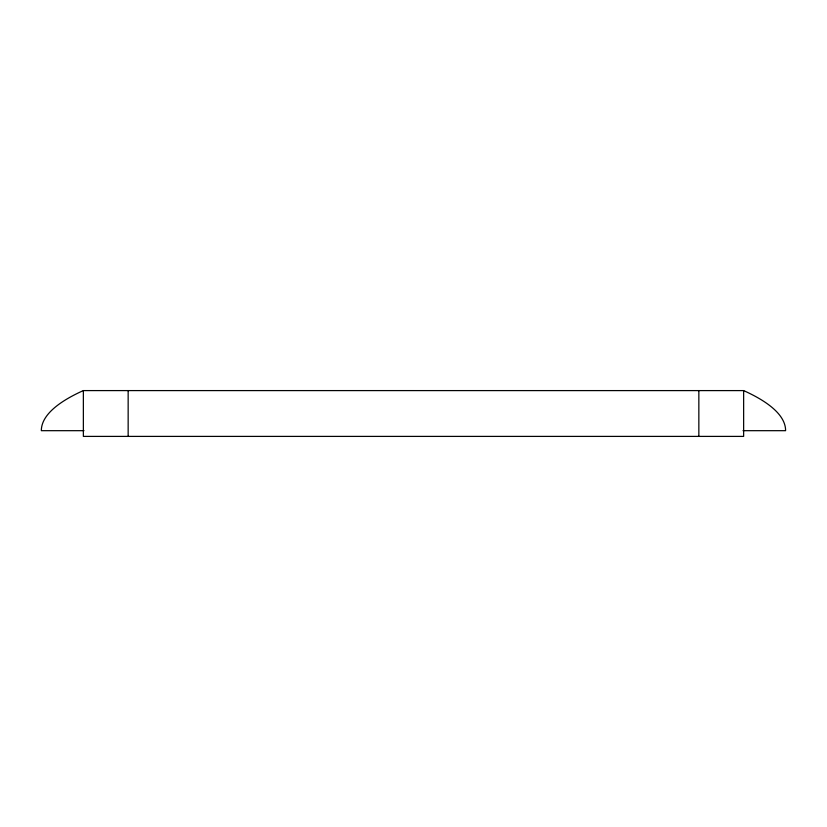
<?xml version="1.0" encoding="UTF-8"?>
<svg xmlns="http://www.w3.org/2000/svg" width="827" height="827" viewBox="0 0 827 827"><rect width="100%" height="100%" fill="white"/><g stroke="black" fill="none" stroke-linecap="round" stroke-linejoin="round"><path stroke-width="1.24" d="M83.992 430.681L41.35 430.681A390.261 88.675 0 0 1 83.32 390.592L743.638 390.602A390.261 88.675 0 0 1 785.588 430.681L743.008 430.681M743.638 390.602L743.638 436.398L83.362 436.398L83.362 390.602M698.846 390.602L698.846 436.398M128.154 390.602L128.154 436.398"/></g></svg>
